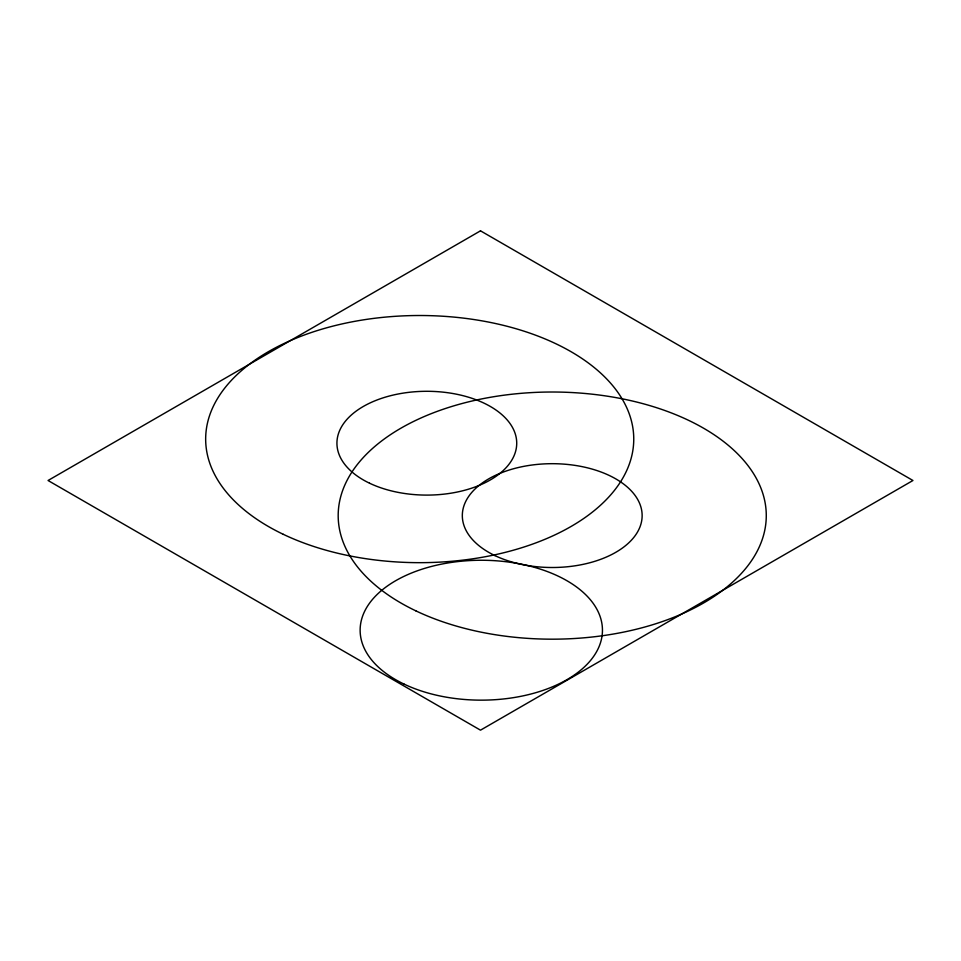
<?xml version="1.0" encoding="UTF-8"?>
<svg xmlns="http://www.w3.org/2000/svg" width="961" height="961" viewBox="0 0 961 961"><rect width="100%" height="100%" fill="white"/><g stroke="black" fill="none" stroke-linecap="round" stroke-linejoin="round"><path stroke-width="1.44" d="M480.5 230.832L48.05 480.5L480.5 730.168L912.95 480.5L480.5 230.832M404.137 684.136A121.158 69.949 0 0 0 600.769 641.816A121.158 69.949 0 0 0 438.973 564.66A121.158 69.949 0 0 0 404.137 684.136M369.529 483.191A89.902 51.906 0 0 0 515.468 451.838A89.902 51.906 0 0 0 395.464 394.551A89.902 51.906 0 0 0 369.529 483.191M494.939 555.602A89.902 51.906 0 0 0 640.879 524.25A89.902 51.906 0 0 0 520.874 466.95A89.902 51.906 0 0 0 494.939 555.602M283.303 534.328A214.051 123.585 0 0 0 630.764 459.67A214.051 123.585 0 0 0 345.047 323.268A214.051 123.585 0 0 0 283.303 534.328M415.825 610.836A214.051 123.585 0 0 0 763.286 536.178A214.051 123.585 0 0 0 477.569 399.776A214.051 123.585 0 0 0 415.825 610.836"/></g></svg>
